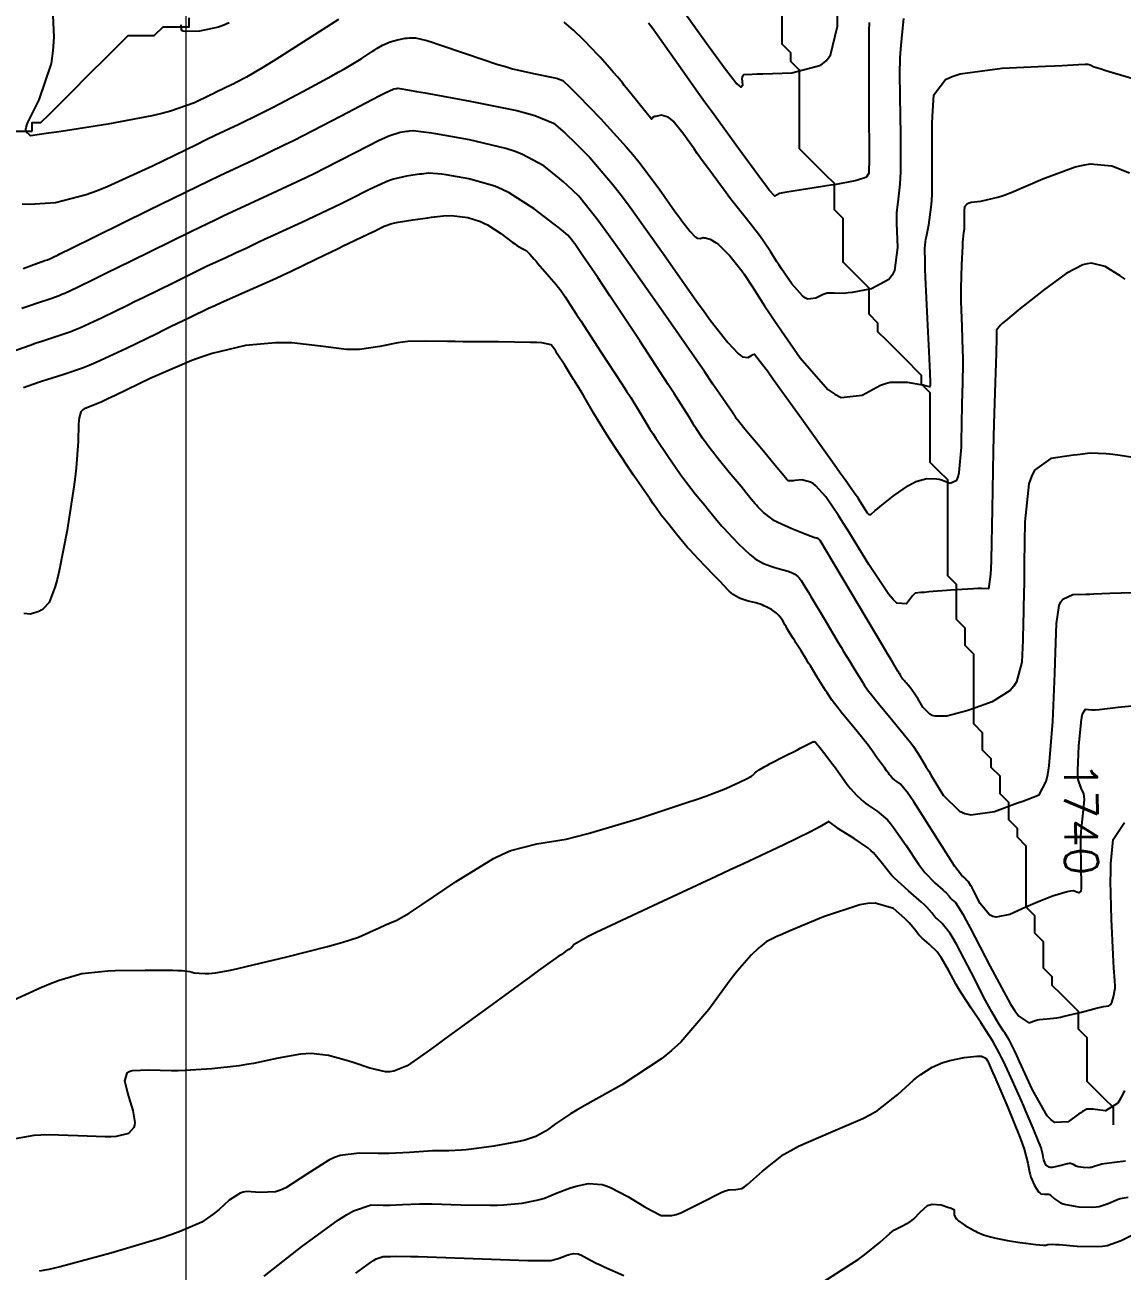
# Model space of a CAD drawing. Header units: metres. Extents: x 837117 to 838477, y 1189012 to 1191015.
# Drawn here: x 838258 to 838383.8, y 1190622.2 to 1190765.1 of the extents above; entities that cross this region are included whole.
import ezdxf

# ---------------------------------------------------------------- set-up
doc = ezdxf.new("R2010")
doc.units = ezdxf.units.M
doc.header["$LTSCALE"] = 0.3
doc.layers.add('COORD', color=7, linetype='Continuous', lineweight=20)
doc.layers.add('DRENAJE', color=5, linetype='Continuous', lineweight=25)
doc.layers.add('COTAS 10', color=1, linetype='Continuous')
doc.layers.add('COTAS INT', color=252, linetype='Continuous')
doc.styles.get("Standard").update_dxf_attribs({"font": 'simplex.shx'})

msp = doc.modelspace()

# ---------------------------------------------------------------- linework, layer by layer
at = {"layer": 'COORD'}
msp.add_line((838276.514, 1189013.872), (838276.514, 1191013.872), dxfattribs=at)
at = {"layer": 'COTAS 10'}
for points, elevation in [([(838257.704, 1190744.57), (838258.546, 1190744.524), (838261.542, 1190744.717), (838265.049, 1190745.654), (838266.213, 1190746.076), (838267.46, 1190746.569), (838272.662, 1190748.939), (838277.674, 1190751.396), (838278.802, 1190751.945), (838279.818, 1190752.435), (838282.548, 1190753.729), (838284.887, 1190754.86), (838285.656, 1190755.248), (838286.478, 1190755.667), (838289.886, 1190757.452), (838293.193, 1190759.245), (838293.952, 1190759.67), (838294.642, 1190760.063), (838296.568, 1190761.226), (838297.844, 1190762.046), (838298.124, 1190762.224), (838298.373, 1190762.38), (838299.011, 1190762.764), (838299.539, 1190763.007), (838299.719, 1190763.074), (838299.913, 1190763.141), (838300.738, 1190763.383), (838301.614, 1190763.566), (838301.84, 1190763.596), (838302.059, 1190763.617), (838302.794, 1190763.619), (838304.111, 1190763.301), (838304.698, 1190763.121), (838305.381, 1190762.901), (838308.647, 1190761.773), (838312.224, 1190760.575), (838313.102, 1190760.311), (838313.932, 1190760.076), (838316.522, 1190759.471), (838318.395, 1190759.105), (838318.771, 1190759.02), (838319.087, 1190758.943), (838319.713, 1190758.725), (838320.51, 1190757.951), (838320.933, 1190757.523), (838321.444, 1190757.002), (838324.019, 1190754.35), (838326.966, 1190751.132), (838327.711, 1190750.255), (838328.425, 1190749.383), (838330.75, 1190746.285), (838332.586, 1190743.672), (838332.992, 1190743.107), (838333.354, 1190742.61), (838334.293, 1190741.388), (838334.867, 1190740.798), (838335, 1190740.699), (838335.12, 1190740.629), (838335.459, 1190740.61), (838335.79, 1190740.699), (838335.905, 1190740.697), (838336.031, 1190740.683), (838336.574, 1190740.537), (838337.291, 1190740.108), (838337.527, 1190739.916), (838337.779, 1190739.691), (838338.825, 1190738.615), (838339.926, 1190737.287), (838340.213, 1190736.904), (838340.492, 1190736.514), (838341.435, 1190735.05), (838342.819, 1190732.885), (838343.376, 1190732.053), (838344.009, 1190731.121), (838346.922, 1190726.916), (838350.082, 1190723.303), (838350.871, 1190722.743), (838351.622, 1190722.375), (838354.023, 1190722.639), (838356.124, 1190723.789), (838356.687, 1190723.98), (838357.241, 1190724.116), (838359.17, 1190724.143), (838360.699, 1190723.864), (838361, 1190723.806), (838361.248, 1190723.756), (838361.701, 1190723.645), (838361.788, 1190723.628), (838361.805, 1190723.637), (838361.819, 1190723.652), (838361.842, 1190723.756), (838361.844, 1190723.887), (838361.845, 1190723.918), (838361.846, 1190723.948), (838361.848, 1190724.041), (838361.797, 1190725.225), (838361.764, 1190725.943), (838361.723, 1190726.83), (838361.504, 1190731.444), (838361.291, 1190736.154), (838361.252, 1190737.101), (838361.222, 1190737.894), (838361.19, 1190739.471), (838361.279, 1190740.231), (838361.327, 1190740.509), (838361.384, 1190740.816), (838361.673, 1190742.17), (838361.946, 1190744.198), (838361.993, 1190744.931), (838362.028, 1190745.739), (838362.05, 1190749.273), (838362.043, 1190752.915), (838362.059, 1190753.791), (838362.083, 1190754.609), (838362.234, 1190757.082), (838363.559, 1190758.825), (838364.323, 1190759.182), (838365.259, 1190759.485), (838370.076, 1190760.126), (838375.032, 1190760.368), (838376.056, 1190760.419), (838376.93, 1190760.463), (838378.83, 1190760.566), (838379.594, 1190760.594), (838379.752, 1190760.591), (838379.886, 1190760.583), (838380.176, 1190760.518), (838380.33, 1190760.427), (838380.378, 1190760.404), (838380.429, 1190760.381), (838380.631, 1190760.304), (838381.423, 1190760.057), (838381.845, 1190759.927), (838382.356, 1190759.77), (838384.933, 1190758.98)], 1730), ([(838386.503, 1190687.128), (838383.365, 1190686.808), (838381.179, 1190686.547), (838380.733, 1190686.513), (838380.356, 1190686.497), (838379.571, 1190686.577), (838379.251, 1190686.057), (838379.167, 1190685.662), (838379.086, 1190685.158), (838379.075, 1190685.042), (838378.81, 1190682.433), (838378.693, 1190679.598), (838378.711, 1190679.026), (838378.752, 1190678.545), (838379.082, 1190677.577), (838379.405, 1190676.908), (838379.441, 1190676.617), (838379.454, 1190676.28), (838379.306, 1190674.681), (838379.091, 1190672.596), (838379.061, 1190671.953), (838379.044, 1190671.282), (838379.09, 1190668.623), (838379.132, 1190666.423), (838379.112, 1190666.042), (838379.08, 1190665.76), (838378.849, 1190665.563), (838378.192, 1190665.774), (838377.89, 1190665.749), (838377.536, 1190665.687), (838375.826, 1190665.16), (838373.834, 1190664.378), (838373.303, 1190664.155), (838372.78, 1190663.929), (838370.965, 1190663.09), (838369.372, 1190662.759), (838368.989, 1190662.854), (838368.631, 1190663.03), (838367.549, 1190664.338), (838366.784, 1190665.834), (838366.626, 1190666.129), (838366.492, 1190666.371), (838366.205, 1190666.816), (838366.086, 1190666.918), (838366.058, 1190666.945), (838366.032, 1190666.972), (838365.96, 1190667.063), (838365.841, 1190667.196), (838365.787, 1190667.248), (838365.724, 1190667.307), (838365.416, 1190667.576), (838364.656, 1190668.575), (838364.308, 1190669.095), (838363.899, 1190669.72), (838361.924, 1190672.854), (838359.938, 1190675.977), (838359.523, 1190676.595), (838359.167, 1190677.105), (838358.367, 1190678.057), (838357.975, 1190678.318), (838357.876, 1190678.392), (838357.781, 1190678.468), (838357.472, 1190678.75), (838357.2, 1190679.05), (838357.128, 1190679.137), (838357.057, 1190679.225), (838356.816, 1190679.559), (838356.567, 1190679.916), (838356.492, 1190680.019), (838356.415, 1190680.124), (838356.114, 1190680.517), (838355.778, 1190680.963), (838355.679, 1190681.101), (838355.576, 1190681.245), (838355.183, 1190681.82), (838354.59, 1190682.63), (838354.361, 1190682.922), (838354.106, 1190683.245), (838352.951, 1190684.656), (838351.773, 1190686.09), (838351.502, 1190686.426), (838351.256, 1190686.735), (838350.569, 1190687.634), (838349.985, 1190688.483), (838349.804, 1190688.761), (838349.614, 1190689.059), (838348.857, 1190690.289), (838348.079, 1190691.575), (838347.875, 1190691.907), (838347.677, 1190692.229), (838347.004, 1190693.304), (838346.42, 1190694.23), (838346.279, 1190694.457), (838346.146, 1190694.673), (838345.737, 1190695.345), (838345.389, 1190695.931), (838345.294, 1190696.091), (838345.2, 1190696.25), (838344.866, 1190696.817), (838344.473, 1190697.348), (838344.342, 1190697.483), (838344.201, 1190697.614), (838343.613, 1190698.047), (838342.94, 1190698.407), (838342.746, 1190698.491), (838342.548, 1190698.57), (838341.808, 1190698.799), (838341.125, 1190698.975), (838340.963, 1190699.019), (838340.814, 1190699.061), (838340.375, 1190699.199), (838340.036, 1190699.33), (838339.95, 1190699.369), (838339.867, 1190699.407), (838339.593, 1190699.555), (838339.352, 1190699.705), (838339.289, 1190699.747), (838339.228, 1190699.788), (838339.02, 1190699.934), (838338.777, 1190700.142), (838338.693, 1190700.222), (838338.602, 1190700.312), (838338.214, 1190700.718), (838337.606, 1190701.36), (838337.375, 1190701.599), (838337.118, 1190701.864), (838335.968, 1190703.045), (838334.666, 1190704.427), (838334.315, 1190704.82), (838333.966, 1190705.218), (838332.739, 1190706.691), (838331.737, 1190707.942), (838331.53, 1190708.199), (838331.354, 1190708.417), (838330.975, 1190708.884), (838330.379, 1190709.718), (838330.067, 1190710.168), (838329.691, 1190710.714), (838327.801, 1190713.475), (838325.702, 1190716.614), (838325.195, 1190717.397), (838324.719, 1190718.144), (838323.266, 1190720.531), (838322.227, 1190722.314), (838322.012, 1190722.68), (838321.828, 1190722.99), (838321.428, 1190723.648), (838321.077, 1190724.197), (838320.924, 1190724.439), (838320.746, 1190724.72), (838319.906, 1190726.058), (838319.06, 1190727.388), (838318.88, 1190727.664), (838318.722, 1190727.899), (838318.349, 1190728.416), (838317.288, 1190728.621), (838316.698, 1190728.661), (838315.978, 1190728.693), (838312.308, 1190728.745), (838308.284, 1190728.762), (838307.342, 1190728.771), (838306.475, 1190728.783), (838303.962, 1190728.84), (838301.923, 1190728.786), (838301.353, 1190728.728), (838300.781, 1190728.65), (838298.7, 1190728.211), (838296.383, 1190727.873), (838295.663, 1190727.86), (838294.909, 1190727.881), (838291.902, 1190728.248), (838288.619, 1190728.62), (838287.69, 1190728.646), (838286.754, 1190728.638), (838283.3, 1190728.327), (838279.504, 1190727.428), (838278.351, 1190727.048), (838277.154, 1190726.612), (838272.465, 1190724.566), (838268.355, 1190722.594), (838267.524, 1190722.205), (838266.826, 1190721.883), (838265.412, 1190721.287), (838264.928, 1190721.109), (838264.816, 1190721.05), (838264.714, 1190720.988), (838264.422, 1190720.73), (838264.233, 1190720.034), (838264.196, 1190719.697), (838264.165, 1190719.296), (838264.107, 1190717.323), (838263.904, 1190714.312), (838263.781, 1190713.256), (838263.63, 1190712.104), (838262.843, 1190707.14), (838261.938, 1190702.469), (838261.711, 1190701.502), (838261.495, 1190700.676), (838260.8, 1190698.868), (838260.092, 1190698.124), (838259.867, 1190697.969), (838259.629, 1190697.835), (838258.667, 1190697.535), (838257.888, 1190697.612)], 1740), ([(838348.98, 1190620.568), (838352.732, 1190622.966), (838353.549, 1190623.523), (838354.269, 1190624.035), (838356.071, 1190625.499), (838357.18, 1190626.494), (838357.465, 1190626.711), (838357.74, 1190626.901), (838358.65, 1190627.377), (838359.479, 1190627.81), (838359.702, 1190627.974), (838359.922, 1190628.158), (838360.693, 1190628.982), (838361.515, 1190629.679), (838361.767, 1190629.783), (838362.03, 1190629.848), (838363.069, 1190629.761), (838363.968, 1190629.475), (838364.143, 1190629.414), (838364.285, 1190629.362), (838364.533, 1190629.242), (838364.562, 1190629.109), (838364.568, 1190629.05), (838364.572, 1190628.98), (838364.578, 1190628.644), (838364.771, 1190628.209), (838364.893, 1190628.076), (838365.045, 1190627.938), (838365.843, 1190627.395), (838366.766, 1190626.882), (838366.998, 1190626.763), (838367.218, 1190626.655), (838367.926, 1190626.344), (838368.735, 1190626.096), (838369.02, 1190626.026), (838369.33, 1190625.957), (838370.668, 1190625.701), (838372.084, 1190625.471), (838372.444, 1190625.418), (838372.79, 1190625.369), (838373.921, 1190625.229), (838374.769, 1190625.16), (838374.936, 1190625.156), (838375.073, 1190625.158), (838375.323, 1190625.219), (838375.871, 1190625.255), (838376.197, 1190625.241), (838376.597, 1190625.216), (838378.672, 1190625.042), (838381.007, 1190624.992), (838381.573, 1190625.046), (838382.103, 1190625.129), (838383.724, 1190625.675), (838384.929, 1190626.278)], 1750), ([(838295.949, 1190621.948), (838297.624, 1190623.168), (838297.988, 1190623.399), (838298.309, 1190623.582), (838299.107, 1190623.855), (838299.638, 1190623.838), (838299.79, 1190623.839), (838299.944, 1190623.842), (838300.518, 1190623.873), (838302.238, 1190623.86), (838303.114, 1190623.836), (838304.164, 1190623.803), (838309.401, 1190623.608), (838314.641, 1190623.422), (838315.693, 1190623.395), (838316.571, 1190623.378), (838318.302, 1190623.405), (838318.879, 1190623.524), (838319.03, 1190623.566), (838319.178, 1190623.612), (838319.679, 1190623.809), (838320.158, 1190624.001), (838320.291, 1190624.043), (838320.424, 1190624.081), (838320.907, 1190624.176), (838321.438, 1190624.139), (838321.601, 1190624.092), (838321.771, 1190624.03), (838322.446, 1190623.674), (838323.535, 1190623.089), (838323.966, 1190622.882), (838324.453, 1190622.656), (838326.681, 1190621.676)], 1750)]:
    msp.add_lwpolyline(points, dxfattribs=dict(at, elevation=elevation))
at = {"layer": 'COTAS INT'}
for points, elevation in [([(838293.958, 1190765.733), (838290.383, 1190763.436), (838286.791, 1190761.136), (838285.994, 1190760.638), (838285.282, 1190760.2), (838283.425, 1190759.117), (838282.244, 1190758.499), (838281.959, 1190758.354), (838281.693, 1190758.219), (838280.883, 1190757.828), (838279.937, 1190757.38), (838279.585, 1190757.21), (838279.194, 1190757.02), (838277.458, 1190756.168), (838274.725, 1190755.198), (838273.706, 1190754.933), (838272.574, 1190754.67), (838267.535, 1190753.733), (838262.657, 1190752.961), (838261.626, 1190752.802), (838260.733, 1190752.667), (838258.66, 1190752.378), (838258.102, 1190752.929), (838258.164, 1190753.324), (838258.32, 1190753.824), (838259.663, 1190756.506), (838261.07, 1190760.685), (838261.266, 1190762.129), (838261.377, 1190763.698), (838261.08, 1190770.402)], 1728), ([(838333.192, 1190767.185), (838334.722, 1190765.041), (838335.978, 1190763.27), (838336.362, 1190762.734), (838336.762, 1190762.179), (838338.335, 1190760.01), (838339.659, 1190758.339), (838339.901, 1190758.099), (838340.09, 1190757.954), (838340.322, 1190758.232), (838340.268, 1190758.966), (838340.277, 1190759.108), (838340.295, 1190759.225), (838340.446, 1190759.426), (838341.423, 1190759.469), (838341.963, 1190759.485), (838342.62, 1190759.504), (838345.965, 1190759.585), (838349.263, 1190760.464), (838349.891, 1190760.985), (838350.394, 1190761.626), (838351.179, 1190764.944), (838351.177, 1190768.364)], 1724), ([(838281.438, 1190765.345), (838280.814, 1190765.083), (838280.197, 1190764.859), (838278.034, 1190764.367), (838276.428, 1190764.334), (838276.163, 1190764.399), (838275.976, 1190764.496), (838275.948, 1190765.113)], 1726), ([(838358.77, 1190765.842), (838358.578, 1190763.962), (838358.406, 1190762.311), (838358.374, 1190761.826), (838358.349, 1190761.33), (838358.316, 1190759.435), (838358.336, 1190757.058), (838358.345, 1190756.256), (838358.356, 1190755.392), (838358.405, 1190751.754), (838358.4, 1190748.274), (838358.376, 1190747.51), (838358.342, 1190746.832), (838358.14, 1190745.104), (838357.966, 1190743.55), (838357.951, 1190742.982), (838357.95, 1190742.354), (838358.064, 1190739.589), (838357.733, 1190736.942), (838357.451, 1190736.389), (838357.087, 1190735.914), (838355.084, 1190734.847), (838352.883, 1190734.426), (838352.393, 1190734.358), (838351.955, 1190734.311), (838350.805, 1190734.318), (838349.989, 1190734.319), (838349.761, 1190734.269), (838349.532, 1190734.197), (838348.7, 1190733.753), (838347.768, 1190733.65), (838347.476, 1190733.793), (838347.17, 1190734.011), (838345.942, 1190735.414), (838344.761, 1190737.131), (838344.484, 1190737.546), (838344.229, 1190737.934), (838343.488, 1190739.12), (838342.705, 1190740.307), (838342.423, 1190740.698), (838342.114, 1190741.115), (838340.762, 1190742.842), (838339.239, 1190744.769), (838338.821, 1190745.311), (838338.404, 1190745.856), (838336.915, 1190747.859), (838335.486, 1190749.831), (838335.107, 1190750.358), (838334.736, 1190750.877), (838333.458, 1190752.682), (838332.327, 1190754.063), (838332.049, 1190754.315), (838331.785, 1190754.51), (838330.958, 1190754.744), (838330.362, 1190754.613), (838330.243, 1190754.578), (838330.144, 1190754.544), (838329.957, 1190754.427), (838329.912, 1190754.337), (838329.902, 1190754.321), (838329.894, 1190754.309), (838329.877, 1190754.294), (838329.606, 1190754.628), (838329.229, 1190755.094), (838328.141, 1190756.44), (838326.988, 1190757.863), (838326.74, 1190758.169), (838326.522, 1190758.438), (838325.991, 1190759.091), (838325.478, 1190759.69), (838325.272, 1190759.925), (838325.038, 1190760.189), (838323.962, 1190761.392), (838322.73, 1190762.715), (838322.397, 1190763.056), (838322.068, 1190763.385), (838320.912, 1190764.482), (838319.835, 1190765.431)], 1728), ([(838354.804, 1190765.387), (838354.785, 1190764.463), (838354.771, 1190763.387), (838354.77, 1190758.247), (838354.8, 1190753.215), (838354.806, 1190752.208), (838354.812, 1190751.369), (838354.825, 1190749.733), (838354.824, 1190749.266), (838354.821, 1190749.164), (838354.816, 1190749.073), (838354.789, 1190748.841), (838354.766, 1190748.632), (838354.764, 1190748.556), (838354.764, 1190748.472), (838354.779, 1190748.101), (838354.555, 1190747.706), (838354.404, 1190747.607), (838354.215, 1190747.512), (838353.208, 1190747.207), (838351.61, 1190746.902), (838351.046, 1190746.807), (838350.431, 1190746.709), (838347.773, 1190746.316), (838345.367, 1190745.929), (838344.91, 1190745.835), (838344.545, 1190745.746), (838343.984, 1190745.469), (838343.364, 1190746.158), (838342.963, 1190746.679), (838342.461, 1190747.342), (838339.818, 1190750.927), (838336.725, 1190755.192), (838335.939, 1190756.284), (838335.184, 1190757.338), (838332.715, 1190760.82), (838330.586, 1190763.834), (838330.046, 1190764.592), (838329.527, 1190765.317)], 1726), ([(838257.827, 1190737.173), (838258.734, 1190737.502), (838260.306, 1190738.061), (838260.596, 1190738.162), (838260.694, 1190738.202), (838260.8, 1190738.247), (838261.248, 1190738.455), (838261.841, 1190738.744), (838262.039, 1190738.841), (838262.251, 1190738.945), (838263.14, 1190739.382), (838272.198, 1190743.844), (838277.758, 1190746.563), (838279.103, 1190747.213), (838280.363, 1190747.818), (838284.213, 1190749.631), (838287.754, 1190751.327), (838288.82, 1190751.858), (838289.922, 1190752.415), (838294.213, 1190754.652), (838297.907, 1190756.597), (838298.634, 1190756.971), (838299.232, 1190757.274), (838300.322, 1190757.773), (838300.545, 1190757.802), (838300.597, 1190757.809), (838300.644, 1190757.815), (838300.777, 1190757.831), (838302.111, 1190757.612), (838302.915, 1190757.47), (838303.908, 1190757.293), (838309.063, 1190756.361), (838314.411, 1190755.264), (838315.525, 1190754.984), (838316.481, 1190754.714), (838318.608, 1190753.822), (838319.91, 1190752.719), (838320.345, 1190752.315), (838320.813, 1190751.869), (838322.773, 1190749.9), (838325.387, 1190746.843), (838326.267, 1190745.71), (838327.216, 1190744.453), (838331.206, 1190738.877), (838335.038, 1190733.425), (838335.885, 1190732.245), (838336.641, 1190731.209), (838338.601, 1190728.658), (838339.783, 1190727.415), (838340.049, 1190727.203), (838340.288, 1190727.049), (838340.928, 1190726.967), (838341.325, 1190727.202), (838341.411, 1190727.247), (838341.486, 1190727.283), (838341.669, 1190727.34), (838342.601, 1190726.158), (838343.148, 1190725.413), (838343.821, 1190724.488), (838347.294, 1190719.636), (838350.796, 1190714.714), (838351.487, 1190713.744), (838352.057, 1190712.945), (838353.107, 1190711.477), (838353.425, 1190711.011), (838353.532, 1190710.843), (838353.649, 1190710.659), (838354.139, 1190709.854), (838354.607, 1190709.157), (838354.708, 1190709.042), (838354.798, 1190708.959), (838355.022, 1190708.94), (838355.507, 1190709.389), (838355.761, 1190709.602), (838356.067, 1190709.853), (838357.604, 1190711.079), (838359.334, 1190712.283), (838359.762, 1190712.52), (838360.167, 1190712.716), (838361.443, 1190713.074), (838362.538, 1190713.047), (838362.829, 1190713), (838363.114, 1190712.935), (838364.1, 1190712.555), (838364.875, 1190712.884), (838365.028, 1190713.266), (838365.154, 1190713.774), (838365.388, 1190716.66), (838365.45, 1190720.051), (838365.468, 1190720.878), (838365.486, 1190721.656), (838365.556, 1190724.063), (838365.586, 1190726.322), (838365.58, 1190727.007), (838365.567, 1190727.717), (838365.468, 1190730.498), (838365.378, 1190733.378), (838365.371, 1190734.152), (838365.372, 1190734.915), (838365.439, 1190737.583), (838365.547, 1190739.735), (838365.574, 1190740.172), (838365.599, 1190740.54), (838365.679, 1190741.298), (838365.733, 1190741.704), (838365.743, 1190741.85), (838365.75, 1190742.012), (838365.754, 1190742.719), (838365.753, 1190743.447), (838365.756, 1190743.622), (838365.761, 1190743.786), (838365.791, 1190744.28), (838366.098, 1190744.631), (838366.278, 1190744.704), (838366.499, 1190744.766), (838367.637, 1190744.903), (838369.578, 1190745.331), (838370.304, 1190745.577), (838371.113, 1190745.879), (838374.716, 1190747.429), (838378.449, 1190748.823), (838379.34, 1190749.027), (838380.168, 1190749.152), (838382.643, 1190748.943), (838384.663, 1190748.122)], 1732), ([(838384.185, 1190735.931), (838383.61, 1190736.311), (838381.875, 1190737.38), (838380.299, 1190737.766), (838379.824, 1190737.715), (838379.333, 1190737.596), (838377.422, 1190736.594), (838375.386, 1190735.097), (838374.815, 1190734.666), (838374.242, 1190734.227), (838372.147, 1190732.58), (838370.446, 1190731.167), (838370.121, 1190730.877), (838369.858, 1190730.629), (838369.436, 1190730.098), (838369.428, 1190729.863), (838369.428, 1190729.745), (838369.432, 1190729.552), (838369.412, 1190728.604), (838369.395, 1190728.07), (838369.375, 1190727.419), (838369.263, 1190724.086), (838369.127, 1190719.364), (838369.091, 1190717.837), (838369.055, 1190716.215), (838368.934, 1190709.563), (838368.798, 1190703.736), (838368.754, 1190702.634), (838368.706, 1190701.753), (838368.509, 1190700.42), (838367.717, 1190700.463), (838367.293, 1190700.45), (838366.782, 1190700.427), (838364.198, 1190700.255), (838361.645, 1190700.06), (838361.152, 1190700.021), (838360.752, 1190699.99), (838360.083, 1190699.936), (838359.893, 1190699.739), (838359.796, 1190699.618), (838359.68, 1190699.469), (838359.098, 1190698.69), (838358.003, 1190698.794), (838357.563, 1190699.201), (838357.063, 1190699.772), (838354.762, 1190703.202), (838352.371, 1190707.133), (838351.814, 1190708.021), (838351.302, 1190708.821), (838349.833, 1190710.987), (838348.701, 1190712.254), (838348.401, 1190712.488), (838348.108, 1190712.671), (838347.101, 1190712.91), (838346.299, 1190712.836), (838346.135, 1190712.822), (838345.996, 1190712.81), (838345.708, 1190712.792), (838345.573, 1190712.792), (838345.547, 1190712.791), (838345.522, 1190712.817), (838345.507, 1190712.834), (838345.489, 1190712.856), (838345.393, 1190712.969), (838344.878, 1190713.585), (838344.251, 1190714.337), (838342.501, 1190716.433), (838340.763, 1190718.52), (838340.426, 1190718.925), (838340.152, 1190719.256), (838339.683, 1190719.831), (838339.629, 1190719.912), (838339.615, 1190719.932), (838339.603, 1190719.952), (838339.565, 1190720.014), (838339.482, 1190720.146), (838339.441, 1190720.21), (838339.392, 1190720.285), (838339.149, 1190720.655), (838337.708, 1190722.751), (838336.903, 1190723.914), (838335.922, 1190725.33), (838330.913, 1190732.549), (838325.729, 1190739.922), (838324.636, 1190741.436), (838323.693, 1190742.72), (838321.526, 1190745.451), (838320.182, 1190746.735), (838319.757, 1190747.108), (838319.31, 1190747.487), (838317.502, 1190748.92), (838315.006, 1190750.278), (838314.123, 1190750.611), (838313.158, 1190750.925), (838308.981, 1190751.906), (838305.121, 1190752.59), (838304.355, 1190752.717), (838303.721, 1190752.817), (838302.524, 1190752.956), (838302.091, 1190752.905), (838301.938, 1190752.885), (838301.77, 1190752.864), (838301.045, 1190752.768), (838299.755, 1190752.343), (838299.231, 1190752.115), (838298.635, 1190751.838), (838295.878, 1190750.435), (838292.381, 1190748.639), (838291.318, 1190748.114), (838290.213, 1190747.576), (838285.878, 1190745.533), (838281.737, 1190743.609), (838280.754, 1190743.147), (838279.841, 1190742.716), (838277.136, 1190741.411), (838274.707, 1190740.215), (838270.195, 1190737.993), (838267.31, 1190736.575), (838266.621, 1190736.236), (838265.978, 1190735.922), (838264.052, 1190734.983), (838262.599, 1190734.309), (838262.254, 1190734.161), (838261.935, 1190734.031), (838260.993, 1190733.702), (838259.337, 1190733.15), (838258.568, 1190732.879), (838257.665, 1190732.557)], 1734), ([(838387.47, 1190715.119), (838383.6, 1190715.731), (838382.756, 1190715.838), (838382.01, 1190715.916), (838380.142, 1190715.972), (838378.707, 1190715.803), (838378.236, 1190715.74), (838377.733, 1190715.669), (838375.647, 1190715.356), (838373.791, 1190714.026), (838373.433, 1190713.315), (838373.143, 1190712.455), (838372.656, 1190708.111), (838372.609, 1190703.376), (838372.595, 1190702.269), (838372.581, 1190701.251), (838372.53, 1190698.314), (838372.466, 1190695.915), (838372.444, 1190695.236), (838372.42, 1190694.551), (838372.319, 1190692.025), (838371.731, 1190689.766), (838371.399, 1190689.25), (838370.995, 1190688.78), (838368.926, 1190687.476), (838366.579, 1190686.618), (838365.999, 1190686.429), (838365.45, 1190686.261), (838363.721, 1190685.832), (838362.37, 1190685.811), (838362.059, 1190685.901), (838361.776, 1190686.033), (838360.984, 1190686.854), (838360.385, 1190687.861), (838360.224, 1190688.11), (838360.064, 1190688.346), (838359.504, 1190689.089), (838359.047, 1190689.641), (838358.952, 1190689.757), (838358.872, 1190689.856), (838358.696, 1190690.079), (838358.601, 1190690.216), (838358.572, 1190690.261), (838358.541, 1190690.309), (838358.419, 1190690.508), (838358.294, 1190690.715), (838358.261, 1190690.769), (838358.229, 1190690.821), (838358.12, 1190690.995), (838357.368, 1190692.247), (838356.931, 1190692.98), (838356.394, 1190693.879), (838353.626, 1190698.52), (838349.909, 1190704.758), (838349.198, 1190705.95), (838349.137, 1190706.033), (838349.117, 1190706.054), (838349.095, 1190706.075), (838349.003, 1190706.142), (838348.879, 1190706.203), (838348.837, 1190706.219), (838348.791, 1190706.235), (838348.597, 1190706.29), (838348.063, 1190706.478), (838347.802, 1190706.577), (838347.492, 1190706.697), (838345.967, 1190707.303), (838344.346, 1190708.038), (838343.976, 1190708.241), (838343.641, 1190708.442), (838342.715, 1190709.164), (838342.072, 1190709.838), (838341.914, 1190710.01), (838341.766, 1190710.175), (838341.307, 1190710.717), (838340.676, 1190711.49), (838340.419, 1190711.801), (838340.127, 1190712.153), (838338.776, 1190713.776), (838337.345, 1190715.534), (838337.002, 1190715.971), (838336.683, 1190716.387), (838335.722, 1190717.712), (838334.987, 1190718.813), (838334.809, 1190719.087), (838334.642, 1190719.349), (838334.132, 1190720.186), (838333.005, 1190721.972), (838332.448, 1190722.832), (838331.786, 1190723.851), (838328.512, 1190728.849), (838325.101, 1190734.019), (838324.353, 1190735.146), (838323.69, 1190736.141), (838322.005, 1190738.631), (838321.052, 1190739.986), (838320.852, 1190740.264), (838320.678, 1190740.5), (838320.28, 1190741.001), (838319.551, 1190741.602), (838319.169, 1190741.9), (838318.709, 1190742.256), (838316.397, 1190744.017), (838313.531, 1190745.842), (838312.722, 1190746.238), (838311.905, 1190746.587), (838308.9, 1190747.452), (838306.334, 1190747.886), (838305.795, 1190747.964), (838305.33, 1190748.023), (838304.271, 1190748.081), (838303.537, 1190747.994), (838303.278, 1190747.962), (838302.995, 1190747.926), (838301.769, 1190747.763), (838300.278, 1190747.413), (838299.828, 1190747.258), (838299.362, 1190747.078), (838297.544, 1190746.219), (838295.18, 1190745.02), (838294.37, 1190744.625), (838293.492, 1190744.204), (838289.76, 1190742.456), (838286.241, 1190740.829), (838285.498, 1190740.483), (838284.855, 1190740.182), (838283.368, 1190739.474), (838282.505, 1190739.059), (838282.255, 1190738.943), (838282.002, 1190738.827), (838281.049, 1190738.402), (838279.535, 1190737.702), (838278.928, 1190737.412), (838278.24, 1190737.08), (838275.074, 1190735.532), (838271.564, 1190733.807), (838270.659, 1190733.364), (838269.782, 1190732.935), (838266.856, 1190731.511), (838264.397, 1190730.37), (838263.814, 1190730.121), (838263.275, 1190729.9), (838261.68, 1190729.344), (838259.941, 1190728.799), (838259.31, 1190728.585), (838258.613, 1190728.344), (838255.558, 1190727.248)], 1736), ([(838257.836, 1190723.531), (838259.562, 1190724.132), (838260.051, 1190724.291), (838260.545, 1190724.447), (838262.367, 1190724.986), (838264.614, 1190725.77), (838265.374, 1190726.08), (838266.195, 1190726.432), (838269.66, 1190728.038), (838273.125, 1190729.722), (838273.945, 1190730.122), (838274.705, 1190730.492), (838276.947, 1190731.591), (838279.084, 1190732.606), (838279.777, 1190732.924), (838280.515, 1190733.258), (838283.546, 1190734.599), (838286.768, 1190736.033), (838287.625, 1190736.427), (838288.468, 1190736.819), (838291.386, 1190738.222), (838293.917, 1190739.463), (838294.515, 1190739.753), (838295.07, 1190740.02), (838296.702, 1190740.791), (838297.904, 1190741.354), (838298.187, 1190741.489), (838298.448, 1190741.616), (838299.209, 1190742.003), (838300.089, 1190742.319), (838300.425, 1190742.402), (838300.801, 1190742.483), (838302.492, 1190742.759), (838304.22, 1190742.987), (838304.619, 1190743.038), (838304.984, 1190743.084), (838306.017, 1190743.207), (838306.939, 1190743.228), (838307.234, 1190743.21), (838307.547, 1190743.183), (838308.818, 1190742.997), (838310.236, 1190742.564), (838310.641, 1190742.379), (838311.051, 1190742.167), (838312.576, 1190741.169), (838313.902, 1190740.188), (838314.187, 1190739.987), (838314.436, 1190739.817), (838315.036, 1190739.456), (838315.396, 1190739.255), (838315.492, 1190739.185), (838315.588, 1190739.11), (838315.923, 1190738.787), (838316.42, 1190738.226), (838316.619, 1190738), (838316.843, 1190737.744), (838317.871, 1190736.563), (838318.921, 1190735.317), (838319.159, 1190735.019), (838319.374, 1190734.742), (838319.959, 1190733.913), (838320.854, 1190732.524), (838321.265, 1190731.895), (838321.746, 1190731.159), (838324.07, 1190727.617), (838326.474, 1190723.927), (838327.005, 1190723.098), (838327.478, 1190722.353), (838328.699, 1190720.359), (838329.68, 1190718.747), (838330.002, 1190718.242), (838330.344, 1190717.713), (838331.762, 1190715.593), (838333.187, 1190713.55), (838333.535, 1190713.07), (838333.862, 1190712.626), (838334.875, 1190711.33), (838335.741, 1190710.285), (838335.975, 1190710), (838336.206, 1190709.716), (838337.023, 1190708.704), (838337.944, 1190707.618), (838338.24, 1190707.286), (838338.556, 1190706.942), (838339.845, 1190705.59), (838341.142, 1190704.367), (838341.462, 1190704.105), (838341.764, 1190703.876), (838342.715, 1190703.323), (838343.547, 1190703.014), (838343.774, 1190702.938), (838344, 1190702.866), (838344.807, 1190702.642), (838345.523, 1190702.438), (838345.692, 1190702.38), (838345.849, 1190702.32), (838346.308, 1190702.095), (838346.648, 1190701.845), (838346.729, 1190701.769), (838346.805, 1190701.69), (838347.032, 1190701.384), (838347.555, 1190700.504), (838347.816, 1190700.064), (838348.129, 1190699.539), (838349.682, 1190696.933), (838351.27, 1190694.276), (838351.605, 1190693.719), (838351.894, 1190693.239), (838352.562, 1190692.149), (838352.953, 1190691.525), (838353.068, 1190691.338), (838353.186, 1190691.145), (838353.638, 1190690.399), (838354.078, 1190689.684), (838354.188, 1190689.511), (838354.293, 1190689.35), (838354.633, 1190688.856), (838355.265, 1190688.054), (838355.556, 1190687.697), (838355.896, 1190687.281), (838357.54, 1190685.295), (838359.219, 1190683.221), (838359.581, 1190682.752), (838359.899, 1190682.327), (838360.674, 1190681.169), (838361.373, 1190679.97), (838361.642, 1190679.519), (838361.945, 1190679.017), (838363.312, 1190676.777), (838365.179, 1190674.922), (838365.797, 1190674.663), (838366.458, 1190674.515), (838369.208, 1190674.9), (838371.836, 1190675.863), (838372.42, 1190676.079), (838372.941, 1190676.273), (838374.307, 1190676.791), (838375.132, 1190678.308), (838375.313, 1190679.132), (838375.473, 1190680.131), (838375.879, 1190685.196), (838376.108, 1190690.694), (838376.157, 1190691.967), (838376.199, 1190693.13), (838376.299, 1190696.429), (838376.621, 1190698.518), (838376.803, 1190698.919), (838377.026, 1190699.243), (838378.169, 1190699.77), (838379.674, 1190699.812), (838380.126, 1190699.829), (838380.593, 1190699.849), (838382.407, 1190699.941), (838385.018, 1190699.988)], 1738), ([(838254.956, 1190652.469), (838259.855, 1190654.698), (838260.95, 1190655.15), (838261.932, 1190655.53), (838264.534, 1190656.305), (838266.782, 1190656.552), (838267.541, 1190656.6), (838268.359, 1190656.638), (838271.806, 1190656.7), (838274.924, 1190656.678), (838275.535, 1190656.663), (838276.036, 1190656.645), (838276.934, 1190656.548), (838277.21, 1190656.441), (838277.319, 1190656.417), (838277.442, 1190656.395), (838278.005, 1190656.336), (838278.689, 1190656.314), (838278.889, 1190656.316), (838279.092, 1190656.321), (838279.865, 1190656.368), (838281.604, 1190656.696), (838282.418, 1190656.878), (838283.375, 1190657.1), (838288.03, 1190658.229), (838292.695, 1190659.418), (838293.658, 1190659.678), (838294.479, 1190659.907), (838296.258, 1190660.483), (838297.125, 1190660.871), (838297.372, 1190660.982), (838297.621, 1190661.095), (838298.545, 1190661.515), (838299.433, 1190661.913), (838299.66, 1190662.011), (838299.879, 1190662.104), (838300.603, 1190662.398), (838302.063, 1190663.24), (838302.746, 1190663.679), (838303.55, 1190664.206), (838307.461, 1190666.854), (838311.741, 1190669.482), (838312.778, 1190669.998), (838313.751, 1190670.421), (838316.73, 1190671.185), (838320.076, 1190671.73), (838321.281, 1190672.016), (838322.605, 1190672.36), (838328.393, 1190674.09), (838333.925, 1190675.902), (838335.089, 1190676.298), (838336.094, 1190676.648), (838338.393, 1190677.53), (838339.521, 1190678.053), (838339.787, 1190678.177), (838340.033, 1190678.292), (838340.754, 1190678.633), (838341.244, 1190678.887), (838341.343, 1190678.948), (838341.427, 1190679.005), (838341.601, 1190679.174), (838341.735, 1190679.337), (838341.795, 1190679.39), (838341.863, 1190679.446), (838342.19, 1190679.677), (838342.861, 1190680.061), (838343.147, 1190680.214), (838343.475, 1190680.387), (838345.021, 1190681.179), (838346.585, 1190681.971), (838346.924, 1190682.144), (838347.223, 1190682.297), (838347.967, 1190682.684), (838348.369, 1190682.866), (838348.453, 1190682.89), (838348.524, 1190682.903), (838348.684, 1190682.855), (838348.912, 1190682.55), (838349.026, 1190682.401), (838349.164, 1190682.224), (838349.847, 1190681.35), (838350.632, 1190680.323), (838350.834, 1190680.05), (838351.03, 1190679.781), (838351.68, 1190678.849), (838352.311, 1190677.976), (838352.495, 1190677.744), (838352.683, 1190677.517), (838353.395, 1190676.734), (838354.202, 1190675.997), (838354.45, 1190675.799), (838354.709, 1190675.605), (838355.733, 1190674.924), (838356.908, 1190673.915), (838357.262, 1190673.513), (838357.628, 1190673.058), (838359.053, 1190670.973), (838360.478, 1190668.836), (838360.844, 1190668.348), (838361.197, 1190667.906), (838362.369, 1190666.685), (838363.28, 1190665.889), (838363.468, 1190665.714), (838363.629, 1190665.56), (838363.979, 1190665.168), (838364.194, 1190664.897), (838364.269, 1190664.818), (838364.351, 1190664.738), (838364.704, 1190664.435), (838365.556, 1190663.119), (838365.953, 1190662.4), (838366.419, 1190661.528), (838368.683, 1190657.098), (838371.018, 1190652.801), (838371.528, 1190652.012), (838371.979, 1190651.398), (838373.118, 1190650.63), (838373.895, 1190650.927), (838374.118, 1190650.984), (838374.345, 1190651.03), (838375.195, 1190651.106), (838376.335, 1190651.227), (838376.744, 1190651.302), (838377.195, 1190651.394), (838379.161, 1190651.878), (838381, 1190652.354), (838381.37, 1190652.442), (838381.679, 1190652.511), (838382.293, 1190652.603), (838382.51, 1190652.741), (838382.57, 1190652.84), (838382.628, 1190652.964), (838382.837, 1190653.63), (838382.986, 1190654.426), (838383.008, 1190654.631), (838383.021, 1190654.83), (838382.996, 1190655.498), (838382.887, 1190656.956), (838382.847, 1190657.654), (838382.803, 1190658.48), (838382.608, 1190662.526), (838382.5, 1190666.897), (838382.51, 1190667.928), (838382.538, 1190668.882), (838382.784, 1190671.678), (838384.087, 1190673.64)], 1742), ([(838384.078, 1190642.878), (838383.702, 1190642.081), (838383.323, 1190641.451), (838381.932, 1190640.567), (838380.746, 1190640.717), (838380.497, 1190640.739), (838380.282, 1190640.754), (838379.793, 1190640.736), (838379.299, 1190640.47), (838379.081, 1190640.328), (838378.828, 1190640.155), (838377.622, 1190639.285), (838376.124, 1190639.199), (838375.687, 1190639.522), (838375.24, 1190639.995), (838373.546, 1190642.954), (838372.067, 1190646.23), (838371.756, 1190646.902), (838371.487, 1190647.473), (838370.875, 1190648.687), (838370.494, 1190649.295), (838370.371, 1190649.483), (838370.241, 1190649.68), (838369.712, 1190650.465), (838368.871, 1190651.897), (838368.544, 1190652.502), (838368.177, 1190653.198), (838366.512, 1190656.464), (838364.83, 1190659.667), (838364.452, 1190660.324), (838364.113, 1190660.879), (838363.204, 1190662.054), (838362.617, 1190662.558), (838362.481, 1190662.691), (838362.356, 1190662.822), (838361.999, 1190663.273), (838361.416, 1190663.924), (838361.149, 1190664.181), (838360.836, 1190664.47), (838359.322, 1190665.794), (838357.738, 1190667.237), (838357.38, 1190667.602), (838357.057, 1190667.952), (838356.183, 1190669.091), (838355.317, 1190670.139), (838355, 1190670.431), (838354.649, 1190670.724), (838353.099, 1190671.79), (838351.622, 1190672.708), (838351.317, 1190672.907), (838351.056, 1190673.082), (838350.488, 1190673.519), (838350.247, 1190673.709), (838350.193, 1190673.729), (838350.144, 1190673.735), (838350.013, 1190673.639), (838349.177, 1190673.125), (838348.684, 1190672.868), (838348.078, 1190672.562), (838344.945, 1190671.039), (838340.392, 1190668.888), (838338.892, 1190668.185), (838337.287, 1190667.436), (838330.622, 1190664.341), (838324.676, 1190661.551), (838323.524, 1190660.994), (838322.586, 1190660.531), (838320.987, 1190659.635), (838320.769, 1190659.375), (838320.703, 1190659.311), (838320.634, 1190659.252), (838320.365, 1190659.069), (838320.11, 1190658.916), (838320.05, 1190658.876), (838319.995, 1190658.836), (838319.837, 1190658.697), (838319.657, 1190658.547), (838319.588, 1190658.499), (838319.512, 1190658.449), (838319.17, 1190658.246), (838317.704, 1190657.224), (838316.919, 1190656.657), (838315.969, 1190655.968), (838311.17, 1190652.455), (838306.166, 1190648.797), (838305.087, 1190648.017), (838304.142, 1190647.337), (838301.836, 1190645.723), (838300.304, 1190645.097), (838299.846, 1190645.04), (838299.374, 1190645.033), (838297.548, 1190645.432), (838295.655, 1190646.101), (838295.14, 1190646.265), (838294.629, 1190646.42), (838292.818, 1190646.906), (838290.849, 1190647.117), (838290.239, 1190647.099), (838289.6, 1190647.048), (838287.059, 1190646.588), (838284.234, 1190645.989), (838283.417, 1190645.85), (838282.585, 1190645.724), (838279.455, 1190645.364), (838276.381, 1190645.169), (838275.585, 1190645.146), (838274.812, 1190645.137), (838272.219, 1190645.215), (838270.307, 1190645.131), (838269.963, 1190645.02), (838269.701, 1190644.871), (838269.424, 1190644.013), (838269.724, 1190642.813), (838269.825, 1190642.448), (838269.933, 1190642.069), (838270.388, 1190640.579), (838270.621, 1190639.212), (838270.59, 1190638.91), (838270.517, 1190638.641), (838269.907, 1190637.944), (838268.482, 1190637.615), (838267.894, 1190637.577), (838267.223, 1190637.563), (838264.104, 1190637.704), (838260.704, 1190637.814), (838259.856, 1190637.78), (838259.049, 1190637.717), (838256.471, 1190637.259)], 1744), ([(838384.228, 1190634.78), (838382.948, 1190634.617), (838381.765, 1190634.469), (838381.509, 1190634.425), (838381.285, 1190634.379), (838380.732, 1190634.203), (838380.313, 1190634.067), (838380.173, 1190634.047), (838380.021, 1190634.034), (838379.386, 1190634.052), (838378.783, 1190634.148), (838378.653, 1190634.185), (838378.539, 1190634.227), (838378.258, 1190634.417), (838377.91, 1190634.525), (838377.754, 1190634.516), (838377.572, 1190634.489), (838376.698, 1190634.251), (838375.815, 1190634.056), (838375.627, 1190634.057), (838375.464, 1190634.082), (838375.08, 1190634.368), (838374.89, 1190634.818), (838374.849, 1190634.946), (838374.813, 1190635.075), (838374.726, 1190635.554), (838374.526, 1190636.311), (838374.42, 1190636.616), (838374.291, 1190636.962), (838373.641, 1190638.553), (838372.792, 1190640.52), (838372.538, 1190641.101), (838372.276, 1190641.7), (838371.258, 1190643.995), (838370.257, 1190646.156), (838370.005, 1190646.669), (838369.763, 1190647.145), (838368.982, 1190648.559), (838368.17, 1190649.853), (838367.909, 1190650.255), (838367.633, 1190650.675), (838366.506, 1190652.346), (838365.361, 1190654.103), (838365.073, 1190654.577), (838364.798, 1190655.045), (838363.91, 1190656.689), (838363.082, 1190658.125), (838362.845, 1190658.461), (838362.603, 1190658.772), (838361.703, 1190659.673), (838360.883, 1190660.377), (838360.692, 1190660.564), (838360.517, 1190660.747), (838360.018, 1190661.378), (838359.41, 1190662.112), (838359.168, 1190662.36), (838358.892, 1190662.627), (838357.628, 1190663.754), (838355.497, 1190664.373), (838354.675, 1190664.319), (838353.754, 1190664.168), (838349.589, 1190662.811), (838345.648, 1190661.16), (838344.867, 1190660.824), (838344.221, 1190660.54), (838343.01, 1190659.949), (838342.545, 1190659.563), (838342.369, 1190659.407), (838342.173, 1190659.231), (838341.293, 1190658.418), (838339.933, 1190656.881), (838339.434, 1190656.247), (838338.882, 1190655.524), (838336.444, 1190652.159), (838333.216, 1190648.435), (838332.166, 1190647.485), (838331.047, 1190646.57), (838326.444, 1190643.556), (838322.208, 1190641.171), (838321.321, 1190640.652), (838320.559, 1190640.195), (838318.842, 1190639.053), (838317.944, 1190638.378), (838317.699, 1190638.214), (838317.456, 1190638.061), (838316.588, 1190637.594), (838315.328, 1190637.183), (838314.836, 1190637.065), (838314.283, 1190636.946), (838311.771, 1190636.499), (838309.206, 1190636.14), (838308.62, 1190636.075), (838308.087, 1190636.025), (838306.61, 1190635.972), (838305.234, 1190635.971), (838304.766, 1190635.955), (838304.259, 1190635.931), (838302.111, 1190635.788), (838299.771, 1190635.662), (838299.143, 1190635.649), (838298.524, 1190635.646), (838296.361, 1190635.715), (838294.155, 1190635.423), (838293.51, 1190635.192), (838292.85, 1190634.896), (838290.34, 1190633.287), (838287.929, 1190631.731), (838287.331, 1190631.468), (838286.762, 1190631.279), (838284.961, 1190631.205), (838283.447, 1190631.31), (838283.059, 1190631.234), (838282.686, 1190631.112), (838281.455, 1190630.293), (838280.279, 1190629.231), (838279.94, 1190628.956), (838279.595, 1190628.689), (838278.304, 1190627.797), (838275.898, 1190626.738), (838274.85, 1190626.366), (838273.638, 1190625.961), (838267.882, 1190624.213), (838262.04, 1190622.657), (838260.773, 1190622.372), (838259.658, 1190622.151)], 1746), ([(838285.464, 1190621.59), (838289.717, 1190624.945), (838293.968, 1190628.043), (838294.892, 1190628.627), (838295.706, 1190629.093), (838297.734, 1190629.785), (838299.081, 1190629.742), (838299.467, 1190629.744), (838299.857, 1190629.752), (838301.314, 1190629.83), (838303.248, 1190629.896), (838303.94, 1190629.895), (838304.699, 1190629.887), (838308.006, 1190629.79), (838311.364, 1190629.724), (838312.156, 1190629.735), (838312.889, 1190629.759), (838315.037, 1190629.952), (838316.724, 1190630.301), (838317.166, 1190630.424), (838317.597, 1190630.558), (838319.063, 1190631.135), (838320.461, 1190631.695), (838320.85, 1190631.819), (838321.24, 1190631.928), (838322.651, 1190632.208), (838324.202, 1190632.098), (838324.679, 1190631.962), (838325.178, 1190631.78), (838327.151, 1190630.739), (838329.019, 1190629.588), (838329.451, 1190629.336), (838329.846, 1190629.114), (838330.966, 1190628.55), (838332.21, 1190628.548), (838332.683, 1190628.679), (838333.212, 1190628.867), (838335.588, 1190630.023), (838337.862, 1190631.184), (838338.327, 1190631.375), (838338.72, 1190631.509), (838339.544, 1190631.525), (838340.226, 1190631.633), (838340.53, 1190631.826), (838340.884, 1190632.09), (838342.576, 1190633.629), (838345.005, 1190635.53), (838345.822, 1190636.021), (838346.703, 1190636.498), (838350.407, 1190638.091), (838354.093, 1190639.665), (838354.963, 1190640.128), (838355.767, 1190640.604), (838358.125, 1190642.422), (838359.898, 1190644.059), (838360.334, 1190644.42), (838360.745, 1190644.741), (838362.031, 1190645.568), (838363.282, 1190646.081), (838363.671, 1190646.204), (838364.079, 1190646.318), (838365.706, 1190646.661), (838367.153, 1190646.825), (838367.447, 1190646.826), (838367.696, 1190646.808), (838368.208, 1190646.584), (838368.382, 1190646.294), (838368.417, 1190646.235), (838368.447, 1190646.185), (838368.505, 1190646.078), (838368.854, 1190645.262), (838369.33, 1190644.149), (838370.7, 1190640.944), (838372.088, 1190637.543), (838372.363, 1190636.805), (838372.59, 1190636.154), (838373.016, 1190634.536), (838373.203, 1190633.512), (838373.28, 1190633.236), (838373.367, 1190632.963), (838373.774, 1190632.001), (838374.242, 1190631.273), (838374.369, 1190631.146), (838374.495, 1190631.052), (838374.938, 1190630.985), (838375.375, 1190630.995), (838375.496, 1190630.95), (838375.618, 1190630.884), (838376.06, 1190630.472), (838376.761, 1190630), (838377.046, 1190629.895), (838377.371, 1190629.802), (838378.872, 1190629.561), (838380.456, 1190629.518), (838380.833, 1190629.55), (838381.184, 1190629.6), (838382.228, 1190629.939), (838383.107, 1190630.328), (838383.353, 1190630.411), (838383.6, 1190630.482), (838384.504, 1190630.645)], 1748)]:
    msp.add_lwpolyline(points, dxfattribs=dict(at, elevation=elevation))
at = {"layer": 'DRENAJE'}
msp.add_line((838246.863, 1190752.899), (838258.859, 1190752.899), dxfattribs=at)
for points in [[(838382.818, 1190638.937, 0), (838382.818, 1190640.936, 0), (838381.818, 1190641.936, 0), (838380.818, 1190642.936, 0), (838379.819, 1190643.935, 0), (838379.819, 1190648.934, 0), (838378.819, 1190649.933, 0), (838378.819, 1190651.933, 0), (838377.819, 1190652.932, 0), (838376.82, 1190653.932, 0), (838375.82, 1190654.932, 0), (838375.82, 1190655.931, 0), (838374.82, 1190656.931, 0), (838374.82, 1190659.93, 0), (838373.821, 1190660.93, 0), (838373.821, 1190662.929, 0), (838372.821, 1190663.929, 0), (838372.821, 1190670.926, 0), (838371.821, 1190671.926, 0), (838371.821, 1190672.926, 0), (838370.822, 1190673.925, 0), (838370.822, 1190675.925, 0), (838369.822, 1190676.924, 0), (838369.822, 1190678.924, 0), (838368.822, 1190679.923, 0), (838368.822, 1190680.923, 0), (838367.823, 1190681.923, 0), (838367.823, 1190683.922, 0), (838366.823, 1190684.922, 0), (838366.823, 1190692.919, 0), (838365.823, 1190693.918, 0), (838365.823, 1190695.918, 0), (838364.824, 1190696.917, 0), (838364.824, 1190700.916, 0), (838363.824, 1190701.916, 0), (838363.824, 1190712.912, 0), (838362.824, 1190713.912, 0), (838361.825, 1190714.911, 0), (838361.825, 1190722.909, 0), (838360.825, 1190723.908, 0), (838360.825, 1190724.908, 0), (838358.826, 1190726.907, 0), (838357.826, 1190727.907, 0), (838356.826, 1190728.907, 0), (838355.827, 1190729.906, 0), (838355.827, 1190730.906, 0), (838354.827, 1190731.906, 0), (838354.827, 1190734.905, 0), (838353.827, 1190735.904, 0), (838352.828, 1190736.904, 0), (838351.828, 1190737.904, 0), (838351.828, 1190742.902, 0), (838350.828, 1190743.902, 0), (838350.828, 1190746.901, 0), (838349.829, 1190747.9, 0), (838348.829, 1190748.9, 0), (838347.829, 1190749.9, 0), (838346.83, 1190750.899, 0), (838346.83, 1190759.896, 0), (838345.83, 1190760.896, 0), (838345.83, 1190761.896, 0), (838344.83, 1190762.895, 0), (838344.83, 1190766.894, 0)], [(838258.859, 1190752.899, 0), (838258.859, 1190753.898, 0), (838259.859, 1190753.898, 0), (838260.859, 1190754.898, 0), (838261.858, 1190755.898, 0), (838262.858, 1190756.897, 0), (838263.858, 1190757.897, 0), (838264.857, 1190758.897, 0), (838265.857, 1190759.896, 0), (838266.857, 1190760.896, 0), (838267.856, 1190761.896, 0), (838268.856, 1190762.895, 0), (838269.856, 1190763.895, 0), (838272.855, 1190763.895, 0), (838273.854, 1190764.895, 0), (838276.853, 1190764.895, 0), (838276.853, 1190765.894, 0)]]:
    msp.add_polyline3d(points, dxfattribs=at)

# ---------------------------------------------------------------- texts
at = {"layer": 'COTAS 10', "insert": (838377.141, 1190680.564, 1740), "char_height": 3.8, "attachment_point": 7, "rotation": 270.58784}
msp.add_mtext('1740', dxfattribs=at)

doc.saveas('drawing.dxf')
